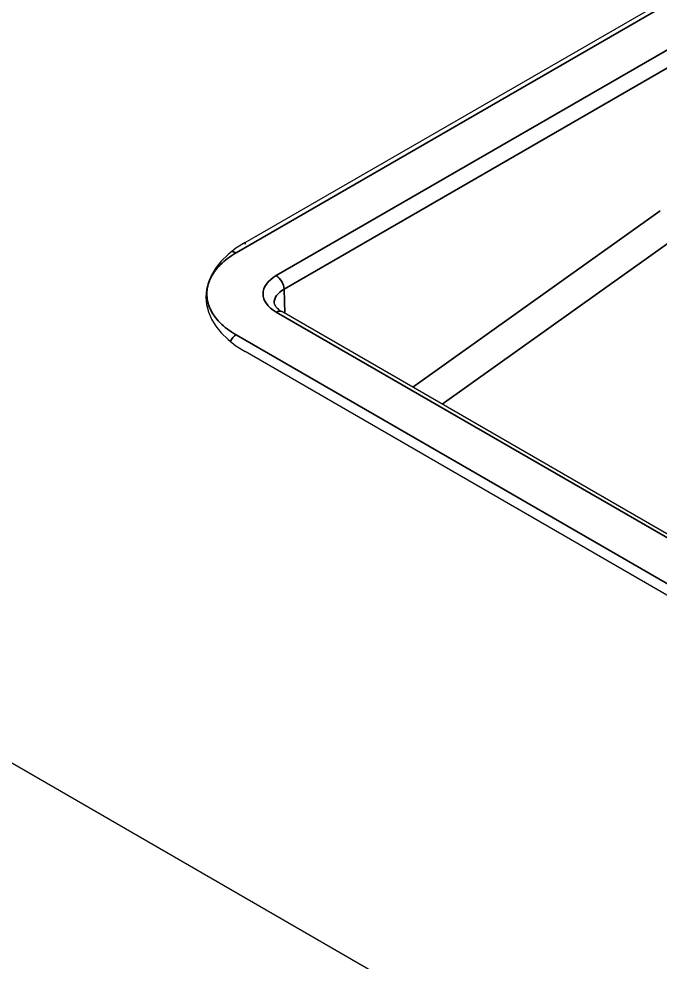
# Model space of a CAD drawing. Header units: millimetres. Extents: x 101 to 3000, y 150 to 4305.
# Drawn here: x 1927.11 to 1944.37, y 1390.17 to 1415.56 of the extents above; entities that cross this region are included whole.
import ezdxf

# ---------------------------------------------------------------- set-up
doc = ezdxf.new("R2010")
doc.units = ezdxf.units.MM
doc.header["$LTSCALE"] = 15
doc.layers.add('_Sichtbarkanten', color=7, linetype='Continuous', lineweight=25)
doc.layers.add('Sichtbar schmal (ISO)', color=7, linetype='Continuous', lineweight=35)

msp = doc.modelspace()

# ---------------------------------------------------------------- linework, layer by layer
at = {"layer": '_Sichtbarkanten'}
for p, q in [((1933.2, 1409.543), (1953.692, 1421.374)), ((1897.902, 1412.287), (2407.019, 1118.348)), ((2399.171, 1139.224), (1934.185, 1407.684)), ((2397.176, 1138.728), (1933.2, 1406.604))]:
    msp.add_line(p, q, dxfattribs=at)
msp.add_ellipse((1935.746, 1408.073), major_axis=(-3.6, 0), ratio=0.57735, start_param=5.497787, end_param=7.068583, dxfattribs=at)
msp.add_open_spline([(1933.984, 1407.911), (1933.984, 1407.891), (1933.99, 1407.866), (1934.029, 1407.809), (1934.049, 1407.785), (1934.105, 1407.736), (1934.142, 1407.709), (1934.185, 1407.684)], degree=3, knots=[0.0000052, 0.0000052, 0.0000052, 0.0000052, 0.0591415, 0.0591415, 0.0917445, 0.0917445, 0.1262826, 0.1262826, 0.1262826, 0.1262826], dxfattribs=at)
at = {"layer": 'Sichtbar schmal (ISO)'}
for p, q in [((1954.181, 1421.513), (1932.959, 1409.261)), ((1955.241, 1420.892), (1934.035, 1408.649)), ((1955.453, 1420.529), (1934.247, 1408.286)), ((1944.373, 1410.396), (1937.711, 1405.649)), ((1944.843, 1409.702), (1938.509, 1405.188)), ((1933.2, 1409.497), (1933.2, 1409.543)), ((1934.267, 1407.637), (1934.247, 1408.286)), ((2399.021, 1139.209), (1934.035, 1407.669)), ((1932.959, 1407.057), (2397.961, 1138.588))]:
    msp.add_line(p, q, dxfattribs=at)
for centre, major_axis, ratio, start_param, end_param in [((1932.959, 1409.016), (-0.15, 0.26), 0.57735, 5.497787, 5.974637), ((1934.884, 1408.159), (-1.201, 0), 0.577094, 5.49806, 7.068347), ((1934.035, 1408.404), (0.15, -0.26), 0.57735, 0.802851, 2.356194), ((1934.884, 1407.914), (0.901, -0.009), 0.576954, 2.362231, 3.164813), ((1934.035, 1407.424), (0.15, 0.26), 0.57735, 0, 0.785398), ((1932.959, 1406.812), (0.15, 0.26), 0.57735, 0.785398, 1.643216)]:
    msp.add_ellipse(centre, major_axis=major_axis, ratio=ratio, start_param=start_param, end_param=end_param, dxfattribs=at)
msp.add_open_spline([(1932.959, 1409.261), (1932.876, 1409.213), (1932.799, 1409.163), (1932.728, 1409.109), (1932.656, 1409.055), (1932.591, 1408.999), (1932.532, 1408.94), (1932.473, 1408.882), (1932.422, 1408.821), (1932.377, 1408.759), (1932.332, 1408.697), (1932.294, 1408.634), (1932.264, 1408.569), (1932.263, 1408.567), (1932.262, 1408.565), (1932.261, 1408.563), (1932.232, 1408.5), (1932.209, 1408.436), (1932.194, 1408.372), (1932.193, 1408.369), (1932.193, 1408.366), (1932.192, 1408.363), (1932.177, 1408.299), (1932.17, 1408.235), (1932.169, 1408.171), (1932.169, 1408.167), (1932.169, 1408.163), (1932.169, 1408.159), (1932.169, 1408.096), (1932.175, 1408.033), (1932.189, 1407.97), (1932.19, 1407.965), (1932.191, 1407.96), (1932.192, 1407.955), (1932.206, 1407.894), (1932.226, 1407.833), (1932.253, 1407.773), (1932.256, 1407.767), (1932.258, 1407.761), (1932.261, 1407.755), (1932.288, 1407.696), (1932.322, 1407.638), (1932.361, 1407.582), (1932.365, 1407.575), (1932.37, 1407.568), (1932.375, 1407.562), (1932.416, 1407.505), (1932.462, 1407.45), (1932.514, 1407.396), (1932.52, 1407.39), (1932.526, 1407.385), (1932.532, 1407.379), (1932.587, 1407.323), (1932.648, 1407.27), (1932.715, 1407.219), (1932.719, 1407.216), (1932.724, 1407.213), (1932.728, 1407.209), (1932.799, 1407.156), (1932.876, 1407.105), (1932.959, 1407.057)], degree=3, knots=[0, 0, 0, 0, 0.083333, 0.083333, 0.083333, 0.166667, 0.166667, 0.166667, 0.248874, 0.248874, 0.248874, 0.330939, 0.330939, 0.330939, 0.333333, 0.333333, 0.333333, 0.413014, 0.413014, 0.413014, 0.416667, 0.416667, 0.416667, 0.4951, 0.4951, 0.4951, 0.5, 0.5, 0.5, 0.577188, 0.577188, 0.577188, 0.583333, 0.583333, 0.583333, 0.659336, 0.659336, 0.659336, 0.666667, 0.666667, 0.666667, 0.741206, 0.741206, 0.741206, 0.75, 0.75, 0.75, 0.825095, 0.825095, 0.825095, 0.833333, 0.833333, 0.833333, 0.911609, 0.911609, 0.911609, 0.916667, 0.916667, 0.916667, 1, 1, 1, 1], dxfattribs=at)

doc.saveas('drawing.dxf')
